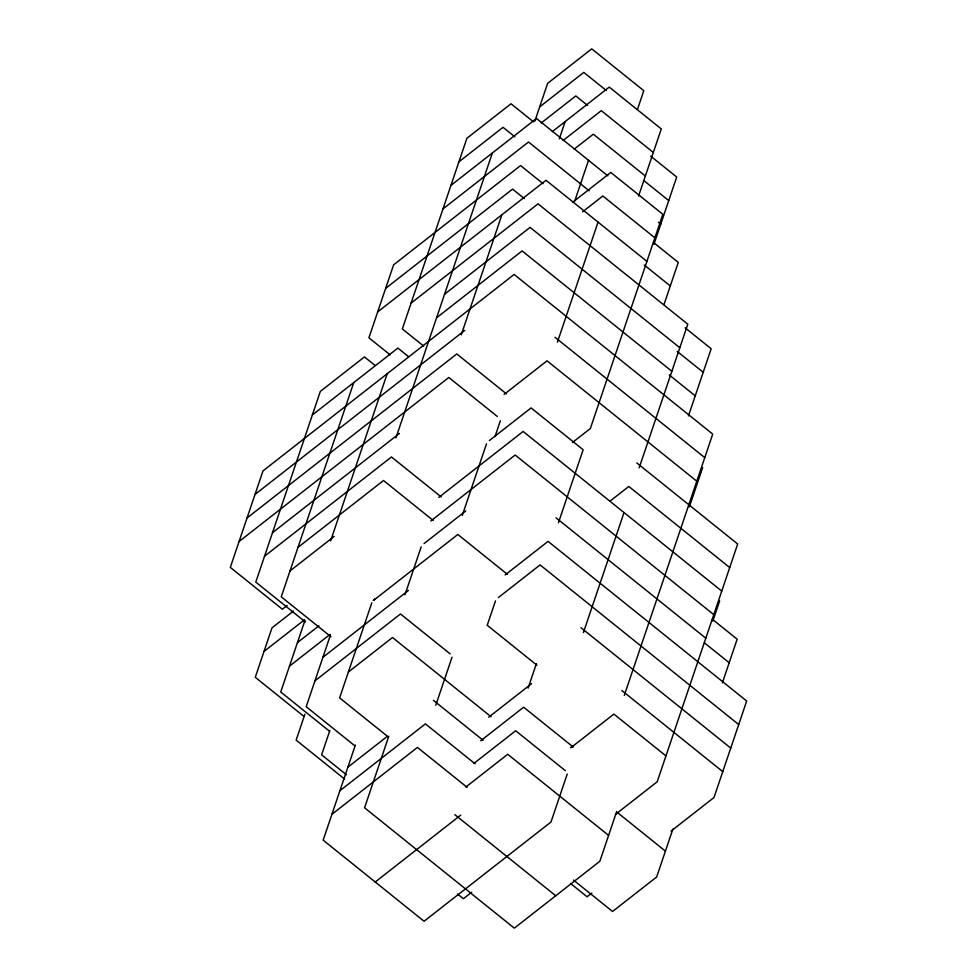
<?xml version="1.0" encoding="UTF-8"?>
<svg xmlns="http://www.w3.org/2000/svg" width="977" height="977" viewBox="0 0 977 977"><rect width="100%" height="100%" fill="white"/><g stroke="black" fill="none" stroke-linecap="round" stroke-linejoin="round"><path stroke-width="1.47" d="M353.759 382.569L281.254 596.813L330.934 636.735M330.629 540.879L387.197 373.739M304.934 620.48L280.729 692.009L329.225 730.991M395.941 437.855L492.359 152.986M330.397 635.197L306.192 706.713L354.688 745.695M304.897 714.248L296.141 740.114L344.649 779.096M461.254 334.83L501.885 214.781M371.81 602.809L339.63 697.871L388.125 736.853M534.798 121.27L547.633 83.35L591.744 48.85L643.794 90.69L637.48 109.363M329.884 730.393L321.616 754.818L346.456 774.785M404.942 594.846L421.185 546.876M559.296 138.844L565.133 121.612M355.347 745.097L323.167 840.159L424.067 921.262L550.991 821.999L567.234 774.028M462.292 515.38L486.497 443.851M388.785 736.267L364.568 807.784L514.329 928.15L599.854 861.262L616.572 811.85M495.021 436.56L500.371 420.757M574.72 201.103L588.533 160.313M557.415 342.158L598.058 222.109M435.791 705.211L452.033 657.24M495.498 600.855L487.23 625.28L536.923 665.215M638.543 196.145L661.295 128.94L609.245 87.1L552.335 131.614M558.453 522.707L583.147 449.75L531.097 407.922L489.367 440.554M653.967 244.25L676.707 177.045L650.682 156.125M528.117 688.089L536.385 663.664M663.969 304.616L678.27 262.398L653.43 242.43M583.403 632.607L624.034 512.571M639.19 467.788L687.796 324.193L538.034 203.827L411.109 303.102M688.431 415.958L711.183 348.752L685.158 327.832M624.279 695.429L712.734 434.106L514.122 274.464L262.984 470.89L230.316 567.393L282.365 609.221L287.14 605.496M689.371 506.843L702.683 467.495M712.856 621.067L719.658 600.953M672.909 829.009L656.666 876.98L612.555 911.492L573.523 880.106M722.382 682.862L737.159 639.202L712.318 619.235M458.934 161.816L503.045 127.315L514.879 136.829M539.658 106.896L583.782 72.396L606.253 90.458M450.959 185.361L536.483 118.473L607.804 175.811M541.234 122.98L575.807 95.941L587.641 105.455M442.984 208.907L528.508 142.019L589.192 190.796M563.118 140.493L601.27 110.645L653.32 152.485M385.646 288.386L512.571 189.111L524.405 198.624M574.232 149.115L593.308 134.203L645.357 176.031M377.672 311.932L546.009 180.281L646.908 261.384M444.547 294.26L530.071 227.372L679.821 347.739M572.644 202.288L610.796 172.453L662.846 214.293L590.34 428.524L572.449 442.508M312.359 414.956L397.883 348.068L408.52 356.629M436.572 317.806L522.097 250.918L671.846 371.284M582.561 211.85L602.833 195.998L654.883 237.838M255.009 494.435L464.747 330.397M247.047 517.981L456.784 353.943L506.465 393.878M239.072 541.527L448.809 377.488L497.305 416.471M272.51 532.685L399.434 433.422M264.535 556.231L391.459 456.967L441.152 496.902M297.973 547.401L383.497 480.513L433.177 520.448M504.12 394.39L547.035 360.818L696.796 481.197M289.998 570.947L334.122 536.446M293.442 611.101L271.985 627.881L255.266 677.293L303.762 716.275M438.795 497.415L523.135 431.468L721.734 591.097M264.01 651.439L304.555 619.723M430.833 520.961L515.16 455.013L713.772 614.643M297.448 642.597L318.917 625.805M424.055 543.578L465.785 510.934M373.324 600.281L375.131 598.864M289.485 666.143L330.018 634.439M373.483 600.44L457.81 534.48L507.503 574.415M322.923 657.301L408.435 590.413M314.948 680.847L400.472 613.959L450.153 653.894M348.386 672.017L392.498 637.505L491.04 716.715M505.146 574.94L548.073 541.368L746.684 701.01L714.016 797.501L671.101 831.073M609.733 501.372L628.809 486.448L729.709 567.552M498.368 597.558L540.098 564.914L738.71 724.555M347.861 767.214L387.21 736.438M339.886 790.759L425.41 723.872L475.091 763.806M331.924 814.305L417.435 747.417L467.128 787.352M488.683 717.228L531.61 683.656M480.721 740.774L523.635 707.201L573.328 747.136M473.943 763.391L515.673 730.747L565.353 770.682M465.968 786.937L507.698 754.293L608.598 835.396M375.217 881.999L460.741 815.111M570.812 747.503L572.62 746.086M570.971 747.661L613.898 714.089L665.948 755.917M471.744 892.209L463.391 898.73L457.48 893.979M615.461 814.427L657.191 781.783L737.684 544.006L636.772 462.903M591.867 893.051L587.092 896.776L570.531 883.464M643.904 180.623L668.744 200.59M533.491 121.832L511.02 103.77L466.896 138.27L402.353 328.956L423.652 346.078M658.4 222.231L660.77 224.136M543.017 183.639L520.546 165.565L393.609 264.84L368.915 337.798L390.214 354.907M644.27 265.023L670.295 285.943M677.183 351.378L703.208 372.298M669.221 374.924L695.245 395.844M555.009 337.273L704.771 457.651M375.095 365.471L364.445 356.91L320.334 391.411L255.779 582.097L305.471 622.031M556.047 517.822L705.797 638.189M704.344 642.781L729.184 662.748M580.985 627.722L730.747 748.101M621.873 690.544L722.772 771.647M616.927 812.143L665.422 851.126M433.385 700.326L483.065 740.261M454.83 814.659L555.73 895.762"/></g></svg>
